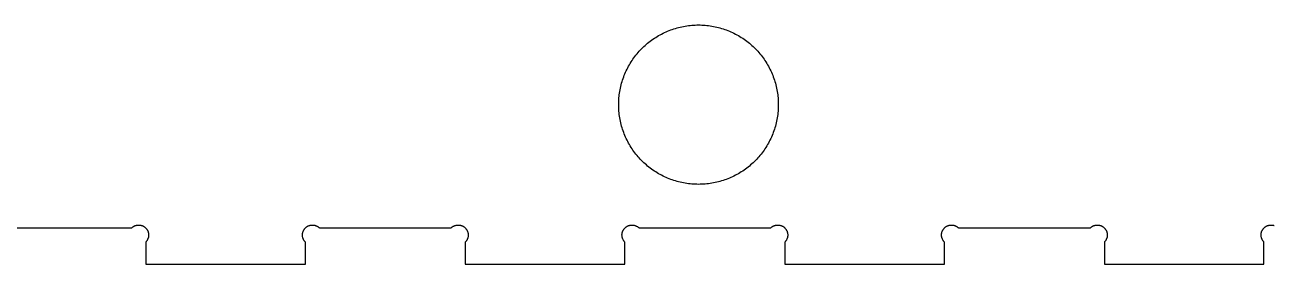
# Model space of a CAD drawing. Extents: x 0 to 2439, y 0 to 1219.
# Drawn here: x 400.3 to 797.8, y 12.8 to 89 of the extents above; entities that cross this region are included whole.
import ezdxf

# ---------------------------------------------------------------- set-up
doc = ezdxf.new("R2010")
doc.units = 0
doc.layers.add('Layer_1', color=7, linetype='CONTINUOUS')

msp = doc.modelspace()

# ---------------------------------------------------------------- linework, layer by layer
at = {"layer": 'Layer_1', "color": 7}
for p, q in [((605.777102, 87.451099), (606.277116, 87.631101)), ((606.277116, 87.631101), (606.781108, 87.801111)), ((606.781108, 87.801111), (607.289108, 87.961103)), ((607.289108, 87.961103), (607.8001, 88.101114)), ((607.8001, 88.101114), (608.314111, 88.241124)), ((608.314111, 88.241124), (608.830098, 88.371116)), ((608.830098, 88.371116), (609.35012, 88.481098)), ((609.35012, 88.481098), (609.871103, 88.591108)), ((609.871103, 88.591108), (610.395105, 88.681108)), ((610.395105, 88.681108), (610.920123, 88.771109)), ((610.920123, 88.771109), (611.447116, 88.8411)), ((611.447116, 88.8411), (611.975098, 88.901101)), ((611.975098, 88.901101), (612.505111, 88.95111)), ((612.505111, 88.95111), (613.036112, 88.991101)), ((613.036112, 88.991101), (613.567113, 89.021102)), ((613.567113, 89.021102), (614.099102, 89.030979)), ((614.099102, 89.03112), (614.630103, 89.040998)), ((614.630103, 89.041111), (615.16212, 89.031233)), ((615.16212, 89.03112), (615.694109, 89.021243)), ((615.694109, 89.021102), (616.22511, 88.991101)), ((616.22511, 88.991101), (616.756111, 88.95111)), ((616.756111, 88.95111), (617.286125, 88.901101)), ((617.286125, 88.901101), (617.814106, 88.8411)), ((617.814106, 88.8411), (618.3411, 88.771109)), ((618.3411, 88.771109), (618.866118, 88.681108)), ((618.866118, 88.681108), (619.39012, 88.591108)), ((619.39012, 88.591108), (619.911102, 88.481098)), ((619.911102, 88.481098), (620.431124, 88.371116)), ((620.431124, 88.371116), (620.947111, 88.241124)), ((620.947111, 88.241124), (621.461123, 88.101114)), ((621.461123, 88.101114), (621.972114, 87.961103)), ((621.972114, 87.961103), (622.480114, 87.801111)), ((622.480114, 87.801111), (622.984107, 87.631101)), ((622.984107, 87.631101), (623.48412, 87.451099)), ((598.440115, 83.211106), (598.853119, 83.551099)), ((598.853119, 83.551099), (599.27411, 83.87111)), ((599.27411, 83.87111), (599.701112, 84.191122)), ((599.701112, 84.191122), (600.134097, 84.501115)), ((600.134097, 84.501115), (600.57411, 84.801117)), ((600.57411, 84.801117), (601.020106, 85.091101)), ((601.020106, 85.091101), (601.473101, 85.371122)), ((601.473101, 85.371122), (601.930103, 85.641124)), ((601.930103, 85.641124), (602.394105, 85.901107)), ((602.394105, 85.901107), (602.863102, 86.151099)), ((602.863102, 86.151099), (603.337122, 86.391101)), ((603.337122, 86.391101), (603.81611, 86.621112)), ((603.81611, 86.621112), (604.299105, 86.841104)), ((604.299105, 86.841104), (604.788111, 87.061096)), ((604.788111, 87.061096), (605.280109, 87.261107)), ((605.280109, 87.261107), (605.777102, 87.451099)), ((623.48412, 87.451099), (623.981113, 87.261107)), ((623.981113, 87.261107), (624.473111, 87.061096)), ((624.473111, 87.061096), (624.962118, 86.841104)), ((624.962118, 86.841104), (625.445113, 86.621112)), ((625.445113, 86.621112), (625.9241, 86.391101)), ((625.9241, 86.391101), (626.398121, 86.151099)), ((626.398121, 86.151099), (626.867118, 85.901107)), ((626.867118, 85.901107), (627.330103, 85.641124)), ((627.330103, 85.641124), (627.788122, 85.371122)), ((627.788122, 85.371122), (628.2401, 85.091101)), ((628.2401, 85.091101), (628.687112, 84.801117)), ((628.687112, 84.801117), (629.127125, 84.501115)), ((629.127125, 84.501115), (629.56011, 84.191122)), ((629.56011, 84.191122), (629.987112, 83.87111)), ((629.987112, 83.87111), (630.408103, 83.551099)), ((630.408103, 83.551099), (630.821107, 83.211106)), ((594.725111, 79.421115), (595.059121, 79.831099)), ((595.059121, 79.831099), (595.403122, 80.241112)), ((595.403122, 80.241112), (595.755109, 80.641105)), ((595.755109, 80.641105), (596.115112, 81.031108)), ((596.115112, 81.031108), (596.483101, 81.41112)), ((596.483101, 81.41112), (596.859106, 81.791104)), ((596.859106, 81.791104), (597.243098, 82.161098)), ((597.243098, 82.161098), (597.635104, 82.5211)), ((597.635104, 82.5211), (598.03411, 82.871112)), ((598.03411, 82.871112), (598.440115, 83.211106)), ((630.821107, 83.211106), (631.227112, 82.871112)), ((631.227112, 82.871112), (631.626118, 82.5211)), ((631.626118, 82.5211), (632.018125, 82.161098)), ((632.018125, 82.161098), (632.402116, 81.791104)), ((632.402116, 81.791104), (632.778121, 81.41112)), ((632.778121, 81.41112), (633.14611, 81.031108)), ((633.14611, 81.031108), (633.506113, 80.641105)), ((633.506113, 80.641105), (633.858101, 80.241112)), ((633.858101, 80.241112), (634.202101, 79.831099)), ((634.202101, 79.831099), (634.536111, 79.421115)), ((592.121103, 75.411104), (592.372111, 75.881117)), ((592.372111, 75.881117), (592.63311, 76.341111)), ((592.63311, 76.341111), (592.9041, 76.801105)), ((592.9041, 76.801105), (593.185109, 77.251108)), ((593.185109, 77.251108), (593.474104, 77.701112)), ((593.474104, 77.701112), (593.773119, 78.141096)), ((593.773119, 78.141096), (594.081108, 78.571118)), ((594.081108, 78.571118), (594.399116, 79.001112)), ((594.399116, 79.001112), (594.725111, 79.421115)), ((634.536111, 79.421115), (634.862106, 79.001112)), ((634.862106, 79.001112), (635.180114, 78.571118)), ((635.180114, 78.571118), (635.488103, 78.141096)), ((635.488103, 78.141096), (635.787118, 77.701112)), ((635.787118, 77.701112), (636.076113, 77.251108)), ((636.076113, 77.251108), (636.357122, 76.801105)), ((636.357122, 76.801105), (636.628112, 76.341111)), ((636.628112, 76.341111), (636.889111, 75.881117)), ((636.889111, 75.881117), (637.140119, 75.411104)), ((590.47411, 71.491122), (590.643105, 71.991107)), ((590.643105, 71.991107), (590.824122, 72.49112)), ((590.824122, 72.49112), (591.014114, 72.991105)), ((591.014114, 72.991105), (591.215113, 73.481099)), ((591.215113, 73.481099), (591.426102, 73.971122)), ((591.426102, 73.971122), (591.648098, 74.451097)), ((591.648098, 74.451097), (591.879097, 74.931101)), ((591.879097, 74.931101), (592.121103, 75.411104)), ((637.140119, 75.411104), (637.382125, 74.931101)), ((637.382125, 74.931101), (637.613124, 74.451097)), ((637.613124, 74.451097), (637.83512, 73.971122)), ((637.83512, 73.971122), (638.046109, 73.481099)), ((638.046109, 73.481099), (638.247108, 72.991105)), ((638.247108, 72.991105), (638.4371, 72.49112)), ((638.4371, 72.49112), (638.618117, 71.991107)), ((638.618117, 71.991107), (638.787112, 71.491122)), ((589.503125, 67.35112), (589.586098, 67.881105)), ((589.586098, 67.881105), (589.680106, 68.401099)), ((589.680106, 68.401099), (589.786109, 68.921122)), ((589.786109, 68.921122), (589.902102, 69.441116)), ((589.902102, 69.441116), (590.028115, 69.961111)), ((590.028115, 69.961111), (590.166121, 70.471115)), ((590.166121, 70.471115), (590.315106, 70.981118)), ((590.315106, 70.981118), (590.47411, 71.491122)), ((638.787112, 71.491122), (638.946116, 70.981118)), ((638.946116, 70.981118), (639.095101, 70.471115)), ((639.095101, 70.471115), (639.233108, 69.961111)), ((639.233108, 69.961111), (639.35912, 69.441116)), ((639.35912, 69.441116), (639.475113, 68.921122)), ((639.475113, 68.921122), (639.581116, 68.401099)), ((639.581116, 68.401099), (639.675124, 67.881105)), ((639.675124, 67.881105), (639.758097, 67.35112)), ((589.230103, 63.641111), (589.23603, 64.171096)), ((589.236114, 63.111098), (589.230188, 63.641111)), ((589.236114, 64.171096), (589.253048, 64.70111)), ((589.253104, 64.70111), (589.281044, 65.231123)), ((589.281101, 65.231123), (589.320104, 65.771099)), ((589.320104, 65.771099), (589.370114, 66.301112)), ((589.370114, 66.301112), (589.431102, 66.821106)), ((589.431102, 66.821106), (589.503125, 67.35112)), ((639.758097, 67.35112), (639.83012, 66.821106)), ((639.83012, 66.821106), (639.891109, 66.301112)), ((639.891109, 66.301112), (639.941118, 65.771099)), ((639.941118, 65.771099), (639.980122, 65.231123)), ((639.980122, 65.231123), (640.008062, 64.70111)), ((640.008118, 64.70111), (640.025051, 64.171096)), ((640.030103, 63.641111), (640.025023, 63.111098)), ((640.025108, 64.171096), (640.030188, 63.641111)), ((589.253104, 62.581113), (589.236171, 63.111098)), ((589.281101, 62.051099), (589.253161, 62.581113)), ((589.320104, 61.511124), (589.281101, 62.051099)), ((589.370114, 60.98111), (589.320104, 61.511124)), ((589.431102, 60.461116), (589.370114, 60.98111)), ((589.503125, 59.931102), (589.431102, 60.461116)), ((589.586098, 59.401117), (589.503125, 59.931102)), ((639.758097, 59.931102), (639.675124, 59.401117)), ((639.83012, 60.461116), (639.758097, 59.931102)), ((639.891109, 60.98111), (639.83012, 60.461116)), ((639.941118, 61.511124), (639.891109, 60.98111)), ((639.980122, 62.051099), (639.941118, 61.511124)), ((640.008118, 62.581113), (639.980178, 62.051099)), ((640.025108, 63.111098), (640.008174, 62.581113)), ((589.680106, 58.881123), (589.586098, 59.401117)), ((589.786109, 58.3611), (589.680106, 58.881123)), ((589.902102, 57.841106), (589.786109, 58.3611)), ((590.028115, 57.321111), (589.902102, 57.841106)), ((590.166121, 56.811108), (590.028115, 57.321111)), ((590.315106, 56.301104), (590.166121, 56.811108)), ((590.47411, 55.7911), (590.315106, 56.301104)), ((590.643105, 55.291115), (590.47411, 55.7911)), ((638.787112, 55.7911), (638.618117, 55.291115)), ((638.946116, 56.301104), (638.787112, 55.7911)), ((639.095101, 56.811108), (638.946116, 56.301104)), ((639.233108, 57.321111), (639.095101, 56.811108)), ((639.35912, 57.841106), (639.233108, 57.321111)), ((639.475113, 58.3611), (639.35912, 57.841106)), ((639.581116, 58.881123), (639.475113, 58.3611)), ((639.675124, 59.401117), (639.581116, 58.881123)), ((590.824122, 54.791102), (590.643105, 55.291115)), ((591.014114, 54.291117), (590.824122, 54.791102)), ((591.215113, 53.801123), (591.014114, 54.291117)), ((591.426102, 53.3111), (591.215113, 53.801123)), ((591.648098, 52.831097), (591.426102, 53.3111)), ((591.879097, 52.351122), (591.648098, 52.831097)), ((592.121103, 51.871118), (591.879097, 52.351122)), ((592.372111, 51.401105), (592.121103, 51.871118)), ((637.140119, 51.871118), (636.889111, 51.401105)), ((637.382125, 52.351122), (637.140119, 51.871118)), ((637.613124, 52.831097), (637.382125, 52.351122)), ((637.83512, 53.3111), (637.613124, 52.831097)), ((638.046109, 53.801123), (637.83512, 53.3111)), ((638.247108, 54.291117), (638.046109, 53.801123)), ((638.4371, 54.791102), (638.247108, 54.291117)), ((638.618117, 55.291115), (638.4371, 54.791102)), ((592.63311, 50.941111), (592.372111, 51.401105)), ((592.9041, 50.481117), (592.63311, 50.941111)), ((593.185109, 50.031114), (592.9041, 50.481117)), ((593.474104, 49.58111), (593.185109, 50.031114)), ((593.773119, 49.141098), (593.474104, 49.58111)), ((594.081108, 48.711104), (593.773119, 49.141098)), ((594.399116, 48.28111), (594.081108, 48.711104)), ((594.725111, 47.861107), (594.399116, 48.28111)), ((595.059121, 47.451123), (594.725111, 47.861107)), ((634.536111, 47.861107), (634.202101, 47.451123)), ((634.862106, 48.28111), (634.536111, 47.861107)), ((635.180114, 48.711104), (634.862106, 48.28111)), ((635.488103, 49.141098), (635.180114, 48.711104)), ((635.787118, 49.58111), (635.488103, 49.141098)), ((636.076113, 50.031114), (635.787118, 49.58111)), ((636.357122, 50.481117), (636.076113, 50.031114)), ((636.628112, 50.941111), (636.357122, 50.481117)), ((636.889111, 51.401105), (636.628112, 50.941111)), ((595.403122, 47.04111), (595.059121, 47.451123)), ((595.755109, 46.641117), (595.403122, 47.04111)), ((596.115112, 46.251114), (595.755109, 46.641117)), ((596.483101, 45.871102), (596.115112, 46.251114)), ((596.859106, 45.491118), (596.483101, 45.871102)), ((597.243098, 45.121096), (596.859106, 45.491118)), ((597.635104, 44.761122), (597.243098, 45.121096)), ((598.03411, 44.41111), (597.635104, 44.761122)), ((598.440115, 44.071117), (598.03411, 44.41111)), ((598.853119, 43.731124), (598.440115, 44.071117)), ((599.27411, 43.411112), (598.853119, 43.731124)), ((630.408103, 43.731124), (629.987112, 43.411112)), ((630.821107, 44.071117), (630.408103, 43.731124)), ((631.227112, 44.41111), (630.821107, 44.071117)), ((631.626118, 44.761122), (631.227112, 44.41111)), ((632.018125, 45.121096), (631.626118, 44.761122)), ((632.402116, 45.491118), (632.018125, 45.121096)), ((632.778121, 45.871102), (632.402116, 45.491118)), ((633.14611, 46.251114), (632.778121, 45.871102)), ((633.506113, 46.641117), (633.14611, 46.251114)), ((633.858101, 47.04111), (633.506113, 46.641117)), ((634.202101, 47.451123), (633.858101, 47.04111)), ((599.701112, 43.0911), (599.27411, 43.411112)), ((600.134097, 42.781107), (599.701112, 43.0911)), ((600.57411, 42.481105), (600.134097, 42.781107)), ((601.020106, 42.191122), (600.57411, 42.481105)), ((601.473101, 41.911101), (601.020106, 42.191122)), ((601.930103, 41.641099), (601.473101, 41.911101)), ((602.394105, 41.381116), (601.930103, 41.641099)), ((602.863102, 41.131123), (602.394105, 41.381116)), ((603.337122, 40.891121), (602.863102, 41.131123)), ((603.81611, 40.66111), (603.337122, 40.891121)), ((604.299105, 40.441118), (603.81611, 40.66111)), ((604.788111, 40.221098), (604.299105, 40.441118)), ((605.280109, 40.021115), (604.788111, 40.221098)), ((605.777102, 39.831123), (605.280109, 40.021115)), ((606.277116, 39.651122), (605.777102, 39.831123)), ((623.48412, 39.831123), (622.984107, 39.651122)), ((623.981113, 40.021115), (623.48412, 39.831123)), ((624.473111, 40.221098), (623.981113, 40.021115)), ((624.962118, 40.441118), (624.473111, 40.221098)), ((625.445113, 40.66111), (624.962118, 40.441118)), ((625.9241, 40.891121), (625.445113, 40.66111)), ((626.398121, 41.131123), (625.9241, 40.891121)), ((626.867118, 41.381116), (626.398121, 41.131123)), ((627.330103, 41.641099), (626.867118, 41.381116)), ((627.788122, 41.911101), (627.330103, 41.641099)), ((628.2401, 42.191122), (627.788122, 41.911101)), ((628.687112, 42.481105), (628.2401, 42.191122)), ((629.127125, 42.781107), (628.687112, 42.481105)), ((629.56011, 43.0911), (629.127125, 42.781107)), ((629.987112, 43.411112), (629.56011, 43.0911)), ((606.781108, 39.481111), (606.277116, 39.651122)), ((607.289108, 39.321119), (606.781108, 39.481111)), ((607.8001, 39.181109), (607.289108, 39.321119)), ((608.314111, 39.041098), (607.8001, 39.181109)), ((608.830098, 38.911107), (608.314111, 39.041098)), ((609.35012, 38.801096), (608.830098, 38.911107)), ((609.871103, 38.691114), (609.35012, 38.801096)), ((610.395105, 38.601114), (609.871103, 38.691114)), ((610.920123, 38.511113), (610.395105, 38.601114)), ((611.447116, 38.441122), (610.920123, 38.511113)), ((611.975098, 38.381122), (611.447116, 38.441122)), ((612.505111, 38.331112), (611.975098, 38.381122)), ((613.036112, 38.291121), (612.505111, 38.331112)), ((613.567113, 38.261121), (613.036112, 38.291121)), ((614.099102, 38.251102), (613.567113, 38.26098)), ((614.630103, 38.241111), (614.099102, 38.250989)), ((615.16212, 38.251102), (614.630103, 38.241224)), ((615.694109, 38.261121), (615.16212, 38.251243)), ((616.22511, 38.291121), (615.694109, 38.261121)), ((616.756111, 38.331112), (616.22511, 38.291121)), ((617.286125, 38.381122), (616.756111, 38.331112)), ((617.814106, 38.441122), (617.286125, 38.381122)), ((618.3411, 38.511113), (617.814106, 38.441122)), ((618.866118, 38.601114), (618.3411, 38.511113)), ((619.39012, 38.691114), (618.866118, 38.601114)), ((619.911102, 38.801096), (619.39012, 38.691114)), ((620.431124, 38.911107), (619.911102, 38.801096)), ((620.947111, 39.041098), (620.431124, 38.911107)), ((621.461123, 39.181109), (620.947111, 39.041098)), ((621.972114, 39.321119), (621.461123, 39.181109)), ((622.480114, 39.481111), (621.972114, 39.321119)), ((622.984107, 39.651122), (622.480114, 39.481111)), ((392.29411, 24.351121), (434.213113, 24.351121)), ((434.213113, 24.351121), (434.261119, 24.391112)), ((434.261119, 24.391112), (434.359106, 24.481113)), ((434.359106, 24.481113), (434.460114, 24.571113)), ((434.460114, 24.571113), (434.5651, 24.651123)), ((434.5651, 24.651123), (434.674123, 24.731105)), ((434.674123, 24.731105), (434.785121, 24.801096)), ((434.785121, 24.801096), (434.900098, 24.871116)), ((434.900098, 24.871116), (435.017108, 24.931116)), ((435.017108, 24.931116), (435.137108, 24.991116)), ((435.137108, 24.991116), (435.259113, 25.041098)), ((435.259113, 25.041098), (435.383122, 25.091108)), ((435.383122, 25.091108), (435.509106, 25.131099)), ((435.509106, 25.131099), (435.637122, 25.171118)), ((435.637122, 25.171118), (435.766125, 25.201118)), ((435.766125, 25.201118), (435.896117, 25.231118)), ((435.896117, 25.231118), (436.027124, 25.251156)), ((436.027124, 25.2511), (436.160108, 25.260977)), ((436.160108, 25.261118), (436.292103, 25.270996)), ((436.292103, 25.271109), (436.425114, 25.280987)), ((436.425114, 25.2811), (436.492114, 25.2811)), ((436.492114, 25.2811), (436.625125, 25.271222)), ((436.625125, 25.271109), (436.75712, 25.261231)), ((436.75712, 25.261118), (436.889116, 25.251241)), ((436.889116, 25.2511), (437.021111, 25.231062)), ((437.021111, 25.231118), (437.151103, 25.201118)), ((437.151103, 25.201118), (437.280106, 25.171118)), ((437.280106, 25.171118), (437.408122, 25.131099)), ((437.408122, 25.131099), (437.534106, 25.091108)), ((437.534106, 25.091108), (437.658115, 25.041098)), ((437.658115, 25.041098), (437.78012, 24.991116)), ((437.78012, 24.991116), (437.90012, 24.931116)), ((437.90012, 24.931116), (438.017102, 24.871116)), ((438.017102, 24.871116), (438.131119, 24.801096)), ((438.131119, 24.801096), (438.243105, 24.731105)), ((438.243105, 24.731105), (438.351112, 24.651123)), ((438.351112, 24.651123), (438.456098, 24.571113)), ((438.456098, 24.571113), (438.558122, 24.481113)), ((438.558122, 24.481113), (438.656109, 24.391112)), ((438.656109, 24.391112), (438.750117, 24.301111)), ((438.750117, 24.301111), (438.840118, 24.20112)), ((438.840118, 24.20112), (438.926111, 24.1011)), ((438.926111, 24.1011), (439.007109, 23.991118)), ((439.007109, 23.991118), (439.084099, 23.891099)), ((439.084099, 23.891099), (439.15711, 23.771098)), ((489.050104, 23.771098), (489.122099, 23.891099)), ((489.122099, 23.891099), (489.200105, 23.991118)), ((489.200105, 23.991118), (489.281103, 24.1011)), ((489.281103, 24.1011), (489.367124, 24.20112)), ((489.367124, 24.20112), (489.457125, 24.301111)), ((489.457125, 24.301111), (489.551105, 24.391112)), ((489.551105, 24.391112), (489.649121, 24.481113)), ((489.649121, 24.481113), (489.7501, 24.571113)), ((489.7501, 24.571113), (489.855115, 24.651123)), ((489.855115, 24.651123), (489.964109, 24.731105)), ((489.964109, 24.731105), (490.075107, 24.801096)), ((490.075107, 24.801096), (490.190113, 24.871116)), ((490.190113, 24.871116), (490.307122, 24.931116)), ((490.307122, 24.931116), (490.427123, 24.991116)), ((490.427123, 24.991116), (490.549099, 25.041098)), ((490.549099, 25.041098), (490.673108, 25.091108)), ((490.673108, 25.091108), (490.79912, 25.131099)), ((490.79912, 25.131099), (490.927108, 25.171118)), ((490.927108, 25.171118), (491.056112, 25.201118)), ((491.056112, 25.201118), (491.186103, 25.231118)), ((491.186103, 25.231118), (491.318098, 25.251156)), ((491.318098, 25.2511), (491.450122, 25.260977)), ((491.450122, 25.261118), (491.582117, 25.270996)), ((491.582117, 25.271109), (491.7151, 25.280987)), ((491.7151, 25.2811), (491.848112, 25.271222)), ((491.848112, 25.271109), (491.981123, 25.271109)), ((491.981123, 25.271109), (492.113118, 25.261231)), ((492.113118, 25.261118), (492.245114, 25.241081)), ((492.245114, 25.241109), (492.376121, 25.211109)), ((492.376121, 25.211109), (492.506113, 25.181108)), ((492.506113, 25.181108), (492.634101, 25.151108)), ((492.634101, 25.151108), (492.761101, 25.111117)), ((492.761101, 25.111117), (492.886125, 25.071098)), ((492.886125, 25.071098), (493.009118, 25.021117)), ((493.009118, 25.021117), (493.130106, 24.961116)), ((493.130106, 24.961116), (493.249119, 24.901116)), ((493.249119, 24.901116), (493.365113, 24.831096)), ((493.365113, 24.831096), (493.478114, 24.761105)), ((493.478114, 24.761105), (493.588125, 24.691114)), ((493.588125, 24.691114), (493.694099, 24.611104)), ((493.694099, 24.611104), (493.798098, 24.531122)), ((493.798098, 24.531122), (493.898118, 24.441122)), ((493.898118, 24.441122), (493.994101, 24.351121)), ((493.994101, 24.351121), (535.913104, 24.351121)), ((535.913104, 24.351121), (535.96111, 24.391112)), ((535.96111, 24.391112), (536.059098, 24.481113)), ((536.059098, 24.481113), (536.160105, 24.571113)), ((536.160105, 24.571113), (536.26512, 24.651123)), ((536.26512, 24.651123), (536.374114, 24.731105)), ((536.374114, 24.731105), (536.485112, 24.801096)), ((536.485112, 24.801096), (536.600118, 24.871116)), ((536.600118, 24.871116), (536.717099, 24.931116)), ((536.717099, 24.931116), (536.8371, 24.991116)), ((536.8371, 24.991116), (536.959104, 25.041098)), ((536.959104, 25.041098), (537.083113, 25.091108)), ((537.083113, 25.091108), (537.209125, 25.131099)), ((537.209125, 25.131099), (537.337113, 25.171118)), ((537.337113, 25.171118), (537.466117, 25.201118)), ((537.466117, 25.201118), (537.596108, 25.231118)), ((537.596108, 25.231118), (537.727116, 25.251156)), ((537.727116, 25.2511), (537.860099, 25.260977)), ((537.860099, 25.261118), (537.992122, 25.270996)), ((537.992122, 25.271109), (538.125106, 25.280987)), ((538.125106, 25.2811), (538.192105, 25.2811)), ((538.192105, 25.2811), (538.325116, 25.271222)), ((538.325116, 25.271109), (538.457112, 25.261231)), ((538.457112, 25.261118), (538.589107, 25.251241)), ((538.589107, 25.2511), (538.721102, 25.231062)), ((538.721102, 25.231118), (538.851122, 25.201118)), ((538.851122, 25.201118), (538.980098, 25.171118)), ((538.980098, 25.171118), (539.108114, 25.131099)), ((539.108114, 25.131099), (539.234098, 25.091108)), ((539.234098, 25.091108), (539.358106, 25.041098)), ((539.358106, 25.041098), (539.480111, 24.991116)), ((539.480111, 24.991116), (539.600112, 24.931116)), ((539.600112, 24.931116), (539.717121, 24.871116)), ((539.717121, 24.871116), (539.831111, 24.801096)), ((539.831111, 24.801096), (539.943125, 24.731105)), ((539.943125, 24.731105), (540.051103, 24.651123)), ((540.051103, 24.651123), (540.156118, 24.571113)), ((540.156118, 24.571113), (540.258113, 24.481113)), ((540.258113, 24.481113), (540.3561, 24.391112)), ((540.3561, 24.391112), (540.450109, 24.301111)), ((540.450109, 24.301111), (540.540109, 24.20112)), ((540.540109, 24.20112), (540.626102, 24.1011)), ((540.626102, 24.1011), (540.7071, 23.991118)), ((540.7071, 23.991118), (540.784119, 23.891099)), ((540.784119, 23.891099), (540.857101, 23.771098)), ((590.750124, 23.771098), (590.822119, 23.891099)), ((590.822119, 23.891099), (590.900125, 23.991118)), ((590.900125, 23.991118), (590.981123, 24.1011)), ((590.981123, 24.1011), (591.067116, 24.20112)), ((591.067116, 24.20112), (591.157116, 24.301111)), ((591.157116, 24.301111), (591.251125, 24.391112)), ((591.251125, 24.391112), (591.349112, 24.481113)), ((591.349112, 24.481113), (591.45012, 24.571113)), ((591.45012, 24.571113), (591.555106, 24.651123)), ((591.555106, 24.651123), (591.6641, 24.731105)), ((591.6641, 24.731105), (591.775098, 24.801096)), ((591.775098, 24.801096), (591.890104, 24.871116)), ((591.890104, 24.871116), (592.007113, 24.931116)), ((592.007113, 24.931116), (592.127114, 24.991116)), ((592.127114, 24.991116), (592.249119, 25.041098)), ((592.249119, 25.041098), (592.373099, 25.091108)), ((592.373099, 25.091108), (592.499111, 25.131099)), ((592.499111, 25.131099), (592.627099, 25.171118)), ((592.627099, 25.171118), (592.756103, 25.201118)), ((592.756103, 25.201118), (592.886123, 25.231118)), ((592.886123, 25.231118), (593.018118, 25.251156)), ((593.018118, 25.2511), (593.150113, 25.260977)), ((593.150113, 25.261118), (593.282109, 25.270996)), ((593.282109, 25.271109), (593.41512, 25.280987)), ((593.41512, 25.2811), (593.548103, 25.271222)), ((593.548103, 25.271109), (593.681114, 25.271109)), ((593.681114, 25.271109), (593.81311, 25.261231)), ((593.81311, 25.261118), (593.945105, 25.241081)), ((593.945105, 25.241109), (594.076113, 25.211109)), ((594.076113, 25.211109), (594.206104, 25.181108)), ((594.206104, 25.181108), (594.33412, 25.151108)), ((594.33412, 25.151108), (594.46112, 25.111117)), ((594.46112, 25.111117), (594.586116, 25.071098)), ((594.586116, 25.071098), (594.709109, 25.021117)), ((594.709109, 25.021117), (594.830098, 24.961116)), ((594.830098, 24.961116), (594.949111, 24.901116)), ((594.949111, 24.901116), (595.065104, 24.831096)), ((595.065104, 24.831096), (595.178106, 24.761105)), ((595.178106, 24.761105), (595.288116, 24.691114)), ((595.288116, 24.691114), (595.394119, 24.611104)), ((595.394119, 24.611104), (595.498118, 24.531122)), ((595.498118, 24.531122), (595.598109, 24.441122)), ((595.598109, 24.441122), (595.694121, 24.351121)), ((595.694121, 24.351121), (637.613124, 24.351121)), ((637.613124, 24.351121), (637.661102, 24.391112)), ((637.661102, 24.391112), (637.759117, 24.481113)), ((637.759117, 24.481113), (637.860125, 24.571113)), ((637.860125, 24.571113), (637.965111, 24.651123)), ((637.965111, 24.651123), (638.074106, 24.731105)), ((638.074106, 24.731105), (638.185104, 24.801096)), ((638.185104, 24.801096), (638.300109, 24.871116)), ((638.300109, 24.871116), (638.417118, 24.931116)), ((638.417118, 24.931116), (638.537119, 24.991116)), ((638.537119, 24.991116), (638.659124, 25.041098)), ((638.659124, 25.041098), (638.783104, 25.091108)), ((638.783104, 25.091108), (638.909116, 25.131099)), ((638.909116, 25.131099), (639.037104, 25.171118)), ((639.037104, 25.171118), (639.166108, 25.201118)), ((639.166108, 25.201118), (639.2961, 25.231118)), ((639.2961, 25.231118), (639.427107, 25.251156)), ((639.427107, 25.2511), (639.560118, 25.260977)), ((639.560118, 25.261118), (639.692114, 25.270996)), ((639.692114, 25.271109), (639.825125, 25.280987)), ((639.825125, 25.2811), (639.892125, 25.2811)), ((639.892125, 25.2811), (640.025108, 25.271222)), ((640.025108, 25.271109), (640.157103, 25.261231)), ((640.157103, 25.261118), (640.289098, 25.251241)), ((640.289098, 25.2511), (640.421122, 25.231062)), ((640.421122, 25.231118), (640.551114, 25.201118)), ((640.551114, 25.201118), (640.680117, 25.171118)), ((640.680117, 25.171118), (640.808105, 25.131099)), ((640.808105, 25.131099), (640.934117, 25.091108)), ((640.934117, 25.091108), (641.058098, 25.041098)), ((641.058098, 25.041098), (641.180102, 24.991116)), ((641.180102, 24.991116), (641.300103, 24.931116)), ((641.300103, 24.931116), (641.417112, 24.871116)), ((641.417112, 24.871116), (641.531102, 24.801096)), ((641.531102, 24.801096), (641.643116, 24.731105)), ((641.643116, 24.731105), (641.751122, 24.651123)), ((641.751122, 24.651123), (641.856109, 24.571113)), ((641.856109, 24.571113), (641.958104, 24.481113)), ((641.958104, 24.481113), (642.05612, 24.391112)), ((642.05612, 24.391112), (642.1501, 24.301111)), ((642.1501, 24.301111), (642.240101, 24.20112)), ((642.240101, 24.20112), (642.326122, 24.1011)), ((642.326122, 24.1011), (642.40712, 23.991118)), ((642.40712, 23.991118), (642.48411, 23.891099)), ((642.48411, 23.891099), (642.557121, 23.771098)), ((692.450115, 23.771098), (692.52211, 23.891099)), ((692.52211, 23.891099), (692.600116, 23.991118)), ((692.600116, 23.991118), (692.681114, 24.1011)), ((692.681114, 24.1011), (692.767107, 24.20112)), ((692.767107, 24.20112), (692.857108, 24.301111)), ((692.857108, 24.301111), (692.951116, 24.391112)), ((692.951116, 24.391112), (693.049104, 24.481113)), ((693.049104, 24.481113), (693.150111, 24.571113)), ((693.150111, 24.571113), (693.255098, 24.651123)), ((693.255098, 24.651123), (693.36412, 24.731105)), ((693.36412, 24.731105), (693.475118, 24.801096)), ((693.475118, 24.801096), (693.590124, 24.871116)), ((693.590124, 24.871116), (693.707105, 24.931116)), ((693.707105, 24.931116), (693.827106, 24.991116)), ((693.827106, 24.991116), (693.94911, 25.041098)), ((693.94911, 25.041098), (694.073119, 25.091108)), ((694.073119, 25.091108), (694.199103, 25.131099)), ((694.199103, 25.131099), (694.327119, 25.171118)), ((694.327119, 25.171118), (694.456122, 25.201118)), ((694.456122, 25.201118), (694.586114, 25.231118)), ((694.586114, 25.231118), (694.718109, 25.251156)), ((694.718109, 25.2511), (694.850105, 25.260977)), ((694.850105, 25.261118), (694.9821, 25.270996)), ((694.9821, 25.271109), (695.115111, 25.280987)), ((695.115111, 25.2811), (695.248123, 25.271222)), ((695.248123, 25.271109), (695.381106, 25.271109)), ((695.381106, 25.271109), (695.513101, 25.261231)), ((695.513101, 25.261118), (695.645125, 25.241081)), ((695.645125, 25.241109), (695.776104, 25.211109)), ((695.776104, 25.211109), (695.906124, 25.181108)), ((695.906124, 25.181108), (696.034112, 25.151108)), ((696.034112, 25.151108), (696.161112, 25.111117)), ((696.161112, 25.111117), (696.286108, 25.071098)), ((696.286108, 25.071098), (696.4091, 25.021117)), ((696.4091, 25.021117), (696.530117, 24.961116)), ((696.530117, 24.961116), (696.649102, 24.901116)), ((696.649102, 24.901116), (696.765124, 24.831096)), ((696.765124, 24.831096), (696.878125, 24.761105)), ((696.878125, 24.761105), (696.988107, 24.691114)), ((696.988107, 24.691114), (697.09411, 24.611104)), ((697.09411, 24.611104), (697.198109, 24.531122)), ((697.198109, 24.531122), (697.2981, 24.441122)), ((697.2981, 24.441122), (697.394112, 24.351121)), ((697.394112, 24.351121), (739.313115, 24.351121)), ((739.313115, 24.351121), (739.361121, 24.391112)), ((739.361121, 24.391112), (739.459109, 24.481113)), ((739.459109, 24.481113), (739.560116, 24.571113)), ((739.560116, 24.571113), (739.665103, 24.651123)), ((739.665103, 24.651123), (739.774125, 24.731105)), ((739.774125, 24.731105), (739.885123, 24.801096)), ((739.885123, 24.801096), (740.0001, 24.871116)), ((740.0001, 24.871116), (740.11711, 24.931116)), ((740.11711, 24.931116), (740.237111, 24.991116)), ((740.237111, 24.991116), (740.359115, 25.041098)), ((740.359115, 25.041098), (740.483124, 25.091108)), ((740.483124, 25.091108), (740.609108, 25.131099)), ((740.609108, 25.131099), (740.737124, 25.171118)), ((740.737124, 25.171118), (740.866099, 25.201118)), ((740.866099, 25.201118), (740.996119, 25.231118)), ((740.996119, 25.231118), (741.127098, 25.251156)), ((741.127098, 25.2511), (741.26011, 25.260977)), ((741.26011, 25.261118), (741.392105, 25.270996)), ((741.392105, 25.271109), (741.525116, 25.280987)), ((741.525116, 25.2811), (741.592116, 25.2811)), ((741.592116, 25.2811), (741.725099, 25.271222)), ((741.725099, 25.271109), (741.857123, 25.261231)), ((741.857123, 25.261118), (741.989118, 25.251241)), ((741.989118, 25.2511), (742.121113, 25.231062)), ((742.121113, 25.231118), (742.251105, 25.201118)), ((742.251105, 25.201118), (742.380109, 25.171118)), ((742.380109, 25.171118), (742.508125, 25.131099)), ((742.508125, 25.131099), (742.634109, 25.091108)), ((742.634109, 25.091108), (742.758117, 25.041098)), ((742.758117, 25.041098), (742.880122, 24.991116)), ((742.880122, 24.991116), (743.000123, 24.931116)), ((743.000123, 24.931116), (743.117104, 24.871116)), ((743.117104, 24.871116), (743.231122, 24.801096)), ((743.231122, 24.801096), (743.343107, 24.731105)), ((743.343107, 24.731105), (743.451114, 24.651123)), ((743.451114, 24.651123), (743.5561, 24.571113)), ((743.5561, 24.571113), (743.658124, 24.481113)), ((743.658124, 24.481113), (743.756111, 24.391112)), ((743.756111, 24.391112), (743.85012, 24.301111)), ((743.85012, 24.301111), (743.94012, 24.20112)), ((743.94012, 24.20112), (744.026113, 24.1011)), ((744.026113, 24.1011), (744.107111, 23.991118)), ((744.107111, 23.991118), (744.184101, 23.891099)), ((744.184101, 23.891099), (744.257112, 23.771098)), ((794.150106, 23.771098), (794.222101, 23.891099)), ((794.222101, 23.891099), (794.300108, 23.991118)), ((794.300108, 23.991118), (794.381105, 24.1011)), ((794.381105, 24.1011), (794.467098, 24.20112)), ((794.467098, 24.20112), (794.557099, 24.301111)), ((794.557099, 24.301111), (794.651107, 24.391112)), ((794.651107, 24.391112), (794.749123, 24.481113)), ((794.749123, 24.481113), (794.850102, 24.571113)), ((794.850102, 24.571113), (794.955117, 24.651123)), ((794.955117, 24.651123), (795.064111, 24.731105)), ((795.064111, 24.731105), (795.175109, 24.801096)), ((795.175109, 24.801096), (795.290115, 24.871116)), ((795.290115, 24.871116), (795.407124, 24.931116)), ((795.407124, 24.931116), (795.527125, 24.991116)), ((795.527125, 24.991116), (795.649102, 25.041098)), ((795.649102, 25.041098), (795.77311, 25.091108)), ((795.77311, 25.091108), (795.899122, 25.131099)), ((795.899122, 25.131099), (796.02711, 25.171118)), ((796.02711, 25.171118), (796.156114, 25.201118)), ((796.156114, 25.201118), (796.286105, 25.231118)), ((796.286105, 25.231118), (796.418101, 25.251156)), ((796.418101, 25.2511), (796.550124, 25.260977)), ((796.550124, 25.261118), (796.68212, 25.270996)), ((796.68212, 25.271109), (796.815103, 25.280987)), ((796.815103, 25.2811), (796.948114, 25.271222)), ((796.948114, 25.271109), (797.081125, 25.271109)), ((797.081125, 25.271109), (797.213121, 25.261231)), ((797.213121, 25.261118), (797.345116, 25.241081)), ((797.345116, 25.241109), (797.476124, 25.211109)), ((797.476124, 25.211109), (797.606115, 25.181108)), ((797.606115, 25.181108), (797.734103, 25.151108)), ((797.734103, 25.151108), (797.861103, 25.111117)), ((438.795104, 19.951107), (438.703099, 19.861107)), ((438.8831, 20.051099), (438.795104, 19.951107)), ((438.967118, 20.161109), (438.8831, 20.051099)), ((439.046112, 20.2611), (438.967118, 20.161109)), ((439.121098, 20.37111), (439.046112, 20.2611)), ((439.191118, 20.481121), (439.121098, 20.37111)), ((439.15711, 23.771098), (439.22411, 23.661116)), ((439.256114, 20.601122), (439.191118, 20.481121)), ((439.22411, 23.661116), (439.287102, 23.541115)), ((439.317102, 20.721122), (439.256114, 20.601122)), ((439.287102, 23.541115), (439.345098, 23.421114)), ((439.372107, 20.841123), (439.317102, 20.721122)), ((439.345098, 23.421114), (439.3981, 23.301113)), ((439.422117, 20.961096), (439.372107, 20.841123)), ((439.3981, 23.301113), (439.446106, 23.181112)), ((439.468119, 21.091116), (439.422117, 20.961096)), ((439.446106, 23.181112), (439.4881, 23.051121)), ((439.507122, 21.221107), (439.468119, 21.091116)), ((439.4881, 23.051121), (439.5251, 22.921101)), ((439.542118, 21.341108), (439.507122, 21.221107)), ((439.5251, 22.921101), (439.557104, 22.79111)), ((439.571102, 21.4711), (439.542118, 21.341108)), ((439.557104, 22.79111), (439.583068, 22.661118)), ((439.594103, 21.60112), (439.570961, 21.4711)), ((439.583124, 22.661118), (439.604009, 22.531098)), ((439.612109, 21.741102), (439.594046, 21.60112)), ((439.604122, 22.531098), (439.61908, 22.401107)), ((439.625119, 21.871122), (439.612137, 21.741102)), ((439.619108, 22.401107), (439.628986, 22.271115)), ((439.632118, 22.001113), (439.625063, 21.871122)), ((439.629098, 22.271115), (439.63305, 22.131105)), ((439.633106, 22.131105), (439.633106, 22.001113)), ((488.574108, 22.131105), (488.578059, 22.271115)), ((488.582123, 21.871122), (488.575068, 22.001113)), ((488.575124, 22.001113), (488.575124, 22.131105)), ((488.578116, 22.271115), (488.587994, 22.401107)), ((488.595106, 21.741102), (488.582123, 21.871122)), ((488.588106, 22.401107), (488.603064, 22.531098)), ((488.613111, 21.60112), (488.595049, 21.741102)), ((488.603121, 22.531098), (488.624005, 22.661118)), ((488.636112, 21.4711), (488.61297, 21.60112)), ((488.624118, 22.661118), (488.650082, 22.79111)), ((488.665125, 21.341108), (488.636112, 21.4711)), ((488.650111, 22.79111), (488.682115, 22.921101)), ((488.70012, 21.221107), (488.665125, 21.341108)), ((488.682115, 22.921101), (488.719114, 23.051121)), ((488.739124, 21.091116), (488.70012, 21.221107)), ((488.719114, 23.051121), (488.761109, 23.181112)), ((488.78411, 20.961096), (488.739124, 21.091116)), ((488.761109, 23.181112), (488.809115, 23.301113)), ((488.835107, 20.841123), (488.78411, 20.961096)), ((488.809115, 23.301113), (488.862116, 23.421114)), ((488.890112, 20.721122), (488.835107, 20.841123)), ((488.862116, 23.421114), (488.920113, 23.541115)), ((488.950113, 20.601122), (488.890112, 20.721122)), ((488.920113, 23.541115), (488.982117, 23.661116)), ((489.016125, 20.481121), (488.950113, 20.601122)), ((488.982117, 23.661116), (489.050104, 23.771098)), ((489.086116, 20.37111), (489.016125, 20.481121)), ((489.160114, 20.2611), (489.086116, 20.37111)), ((489.240124, 20.161109), (489.160114, 20.2611)), ((489.323098, 20.051099), (489.240124, 20.161109)), ((489.411123, 19.951107), (489.323098, 20.051099)), ((489.503099, 19.861107), (489.411123, 19.951107)), ((540.495123, 19.951107), (540.403119, 19.861107)), ((540.58312, 20.051099), (540.495123, 19.951107)), ((540.667109, 20.161109), (540.58312, 20.051099)), ((540.746103, 20.2611), (540.667109, 20.161109)), ((540.821118, 20.37111), (540.746103, 20.2611)), ((540.891109, 20.481121), (540.821118, 20.37111)), ((540.857101, 23.771098), (540.924101, 23.661116)), ((540.956105, 20.601122), (540.891109, 20.481121)), ((540.924101, 23.661116), (540.987121, 23.541115)), ((541.017121, 20.721122), (540.956105, 20.601122)), ((540.987121, 23.541115), (541.045118, 23.421114)), ((541.072098, 20.841123), (541.017121, 20.721122)), ((541.045118, 23.421114), (541.098119, 23.301113)), ((541.122108, 20.961096), (541.072098, 20.841123)), ((541.098119, 23.301113), (541.146125, 23.181112)), ((541.16811, 21.091116), (541.122108, 20.961096)), ((541.146125, 23.181112), (541.18812, 23.051121)), ((541.207113, 21.221107), (541.16811, 21.091116)), ((541.18812, 23.051121), (541.225119, 22.921101)), ((541.242109, 21.341108), (541.207113, 21.221107)), ((541.225119, 22.921101), (541.257123, 22.79111)), ((541.271121, 21.4711), (541.242109, 21.341108)), ((541.257123, 22.79111), (541.283088, 22.661118)), ((541.294122, 21.60112), (541.27098, 21.4711)), ((541.283116, 22.661118), (541.304, 22.531098)), ((541.3121, 21.741102), (541.294038, 21.60112)), ((541.304113, 22.531098), (541.319071, 22.401107)), ((541.32511, 21.871122), (541.312128, 21.741102)), ((541.319099, 22.401107), (541.328977, 22.271115)), ((541.33211, 22.001113), (541.325054, 21.871122)), ((541.329118, 22.271115), (541.333069, 22.131105)), ((541.333097, 22.131105), (541.333097, 22.001113)), ((590.2741, 22.131105), (590.278051, 22.271115)), ((590.282115, 21.871122), (590.275059, 22.001113)), ((590.275116, 22.001113), (590.275116, 22.131105)), ((590.278107, 22.271115), (590.287985, 22.401107)), ((590.295125, 21.741102), (590.282143, 21.871122)), ((590.288098, 22.401107), (590.303056, 22.531098)), ((590.313103, 21.60112), (590.29504, 21.741102)), ((590.303112, 22.531098), (590.323996, 22.661118)), ((590.336104, 21.4711), (590.313244, 21.60112)), ((590.324109, 22.661118), (590.350074, 22.79111)), ((590.365116, 21.341108), (590.336104, 21.4711)), ((590.350102, 22.79111), (590.382106, 22.921101)), ((590.400112, 21.221107), (590.365116, 21.341108)), ((590.382106, 22.921101), (590.419105, 23.051121)), ((590.439115, 21.091116), (590.400112, 21.221107)), ((590.419105, 23.051121), (590.4611, 23.181112)), ((590.484101, 20.961096), (590.439115, 21.091116)), ((590.4611, 23.181112), (590.509106, 23.301113)), ((590.535099, 20.841123), (590.484101, 20.961096)), ((590.509106, 23.301113), (590.562107, 23.421114)), ((590.590104, 20.721122), (590.535099, 20.841123)), ((590.562107, 23.421114), (590.620104, 23.541115)), ((590.650104, 20.601122), (590.590104, 20.721122)), ((590.620104, 23.541115), (590.682108, 23.661116)), ((590.716116, 20.481121), (590.650104, 20.601122)), ((590.682108, 23.661116), (590.750124, 23.771098)), ((590.786107, 20.37111), (590.716116, 20.481121)), ((590.860106, 20.2611), (590.786107, 20.37111)), ((590.940116, 20.161109), (590.860106, 20.2611)), ((591.023117, 20.051099), (590.940116, 20.161109)), ((591.111114, 19.951107), (591.023117, 20.051099)), ((591.203119, 19.861107), (591.111114, 19.951107)), ((642.195114, 19.951107), (642.10311, 19.861107)), ((642.283111, 20.051099), (642.195114, 19.951107)), ((642.367101, 20.161109), (642.283111, 20.051099)), ((642.446123, 20.2611), (642.367101, 20.161109)), ((642.521109, 20.37111), (642.446123, 20.2611)), ((642.5911, 20.481121), (642.521109, 20.37111)), ((642.557121, 23.771098), (642.62412, 23.661116)), ((642.656124, 20.601122), (642.5911, 20.481121)), ((642.62412, 23.661116), (642.687112, 23.541115)), ((642.717113, 20.721122), (642.656124, 20.601122)), ((642.687112, 23.541115), (642.745109, 23.421114)), ((642.772118, 20.841123), (642.717113, 20.721122)), ((642.745109, 23.421114), (642.79811, 23.301113)), ((642.822099, 20.961096), (642.772118, 20.841123)), ((642.79811, 23.301113), (642.846116, 23.181112)), ((642.868102, 21.091116), (642.822099, 20.961096)), ((642.846116, 23.181112), (642.888111, 23.051121)), ((642.907105, 21.221107), (642.868102, 21.091116)), ((642.888111, 23.051121), (642.92511, 22.921101)), ((642.9421, 21.341108), (642.907105, 21.221107)), ((642.92511, 22.921101), (642.957114, 22.79111)), ((642.971113, 21.4711), (642.9421, 21.341108)), ((642.957114, 22.79111), (642.983079, 22.661118)), ((642.994114, 21.60112), (642.970972, 21.4711)), ((642.983107, 22.661118), (643.003992, 22.531098)), ((643.01212, 21.741102), (642.994057, 21.60112)), ((643.004104, 22.531098), (643.019062, 22.401107)), ((643.025102, 21.871122), (643.01212, 21.741102)), ((643.019119, 22.401107), (643.028996, 22.271115)), ((643.032101, 22.001113), (643.025045, 21.871122)), ((643.029109, 22.271115), (643.03306, 22.131105)), ((643.033117, 22.131105), (643.033117, 22.001113)), ((691.974119, 22.131105), (691.97807, 22.271115)), ((691.982106, 21.871122), (691.97505, 22.001113)), ((691.975107, 22.001113), (691.975107, 22.131105)), ((691.978098, 22.271115), (691.987976, 22.401107)), ((691.995116, 21.741102), (691.982134, 21.871122)), ((691.988117, 22.401107), (692.003075, 22.531098)), ((692.013122, 21.60112), (691.99506, 21.741102)), ((692.003103, 22.531098), (692.023988, 22.661118)), ((692.036123, 21.4711), (692.012981, 21.60112)), ((692.024101, 22.661118), (692.050065, 22.79111)), ((692.065108, 21.341108), (692.036123, 21.4711)), ((692.050122, 22.79111), (692.082097, 22.921101)), ((692.100103, 21.221107), (692.065108, 21.341108)), ((692.082097, 22.921101), (692.119125, 23.051121)), ((692.139106, 21.091116), (692.100103, 21.221107)), ((692.119125, 23.051121), (692.16112, 23.181112)), ((692.184121, 20.961096), (692.139106, 21.091116)), ((692.16112, 23.181112), (692.209097, 23.301113)), ((692.235118, 20.841123), (692.184121, 20.961096)), ((692.209097, 23.301113), (692.262099, 23.421114)), ((692.290123, 20.721122), (692.235118, 20.841123)), ((692.262099, 23.421114), (692.320124, 23.541115)), ((692.350124, 20.601122), (692.290123, 20.721122)), ((692.320124, 23.541115), (692.3821, 23.661116)), ((692.416107, 20.481121), (692.350124, 20.601122)), ((692.3821, 23.661116), (692.450115, 23.771098)), ((692.486098, 20.37111), (692.416107, 20.481121)), ((692.560097, 20.2611), (692.486098, 20.37111)), ((692.640107, 20.161109), (692.560097, 20.2611)), ((692.723109, 20.051099), (692.640107, 20.161109)), ((692.811106, 19.951107), (692.723109, 20.051099)), ((692.90311, 19.861107), (692.811106, 19.951107)), ((743.895106, 19.951107), (743.803101, 19.861107)), ((743.983103, 20.051099), (743.895106, 19.951107)), ((744.06712, 20.161109), (743.983103, 20.051099)), ((744.146114, 20.2611), (744.06712, 20.161109)), ((744.221101, 20.37111), (744.146114, 20.2611)), ((744.29112, 20.481121), (744.221101, 20.37111)), ((744.257112, 23.771098), (744.324112, 23.661116)), ((744.356116, 20.601122), (744.29112, 20.481121)), ((744.324112, 23.661116), (744.387104, 23.541115)), ((744.417104, 20.721122), (744.356116, 20.601122)), ((744.387104, 23.541115), (744.4451, 23.421114)), ((744.472109, 20.841123), (744.417104, 20.721122)), ((744.4451, 23.421114), (744.498102, 23.301113)), ((744.522119, 20.961096), (744.472109, 20.841123)), ((744.498102, 23.301113), (744.546108, 23.181112)), ((744.567105, 21.091116), (744.522119, 20.961096)), ((744.546108, 23.181112), (744.588102, 23.051121)), ((744.607124, 21.221107), (744.567105, 21.091116)), ((744.588102, 23.051121), (744.625102, 22.921101)), ((744.64212, 21.341108), (744.607124, 21.221107)), ((744.625102, 22.921101), (744.657106, 22.79111)), ((744.671104, 21.4711), (744.64212, 21.341108)), ((744.657106, 22.79111), (744.68307, 22.661118)), ((744.694105, 21.60112), (744.670963, 21.4711)), ((744.683098, 22.661118), (744.704265, 22.531098)), ((744.712111, 21.741102), (744.694049, 21.60112)), ((744.704124, 22.531098), (744.719082, 22.401107)), ((744.725121, 21.871122), (744.712139, 21.741102)), ((744.71911, 22.401107), (744.728988, 22.271115)), ((744.73212, 22.001113), (744.725065, 21.871122)), ((744.729101, 22.271115), (744.733052, 22.131105)), ((744.733108, 22.131105), (744.733108, 22.001113)), ((793.67411, 22.131105), (793.678062, 22.271115)), ((793.682097, 21.871122), (793.675042, 22.001113)), ((793.675098, 22.001113), (793.675098, 22.131105)), ((793.678118, 22.271115), (793.687996, 22.401107)), ((793.695108, 21.741102), (793.682126, 21.871122)), ((793.688109, 22.401107), (793.703066, 22.531098)), ((793.713114, 21.60112), (793.695051, 21.741102)), ((793.703123, 22.531098), (793.724007, 22.661118)), ((793.736115, 21.4711), (793.712972, 21.60112)), ((793.72412, 22.661118), (793.750085, 22.79111)), ((793.765099, 21.341108), (793.736115, 21.4711)), ((793.750113, 22.79111), (793.782117, 22.921101)), ((793.800123, 21.221107), (793.765099, 21.341108)), ((793.782117, 22.921101), (793.819116, 23.051121)), ((793.839098, 21.091116), (793.800123, 21.221107)), ((793.819116, 23.051121), (793.861111, 23.181112)), ((793.884112, 20.961096), (793.839098, 21.091116)), ((793.861111, 23.181112), (793.909117, 23.301113)), ((793.93511, 20.841123), (793.884112, 20.961096)), ((793.909117, 23.301113), (793.962118, 23.421114)), ((793.990115, 20.721122), (793.93511, 20.841123)), ((793.962118, 23.421114), (794.020115, 23.541115)), ((794.050115, 20.601122), (793.990115, 20.721122)), ((794.020115, 23.541115), (794.082119, 23.661116)), ((794.116099, 20.481121), (794.050115, 20.601122)), ((794.082119, 23.661116), (794.150106, 23.771098)), ((794.186118, 20.37111), (794.116099, 20.481121)), ((794.260117, 20.2611), (794.186118, 20.37111)), ((794.340098, 20.161109), (794.260117, 20.2611)), ((794.4231, 20.051099), (794.340098, 20.161109)), ((794.511097, 19.951107), (794.4231, 20.051099)), ((794.603101, 19.861107), (794.511097, 19.951107)), ((438.703099, 19.861107), (438.703099, 12.841111)), ((489.503099, 12.841111), (489.503099, 19.861107)), ((540.403119, 19.861107), (540.403119, 12.841111)), ((591.203119, 12.841111), (591.203119, 19.861107)), ((642.10311, 19.861107), (642.10311, 12.841111)), ((692.90311, 12.841111), (692.90311, 19.861107)), ((743.803101, 19.861107), (743.803101, 12.841111)), ((794.603101, 12.841111), (794.603101, 19.861107)), ((438.703099, 12.841111), (489.503099, 12.841111)), ((540.403119, 12.841111), (591.203119, 12.841111)), ((642.10311, 12.841111), (692.90311, 12.841111)), ((743.803101, 12.841111), (794.603101, 12.841111))]:
    msp.add_line(p, q, dxfattribs=at)

doc.saveas('drawing.dxf')
